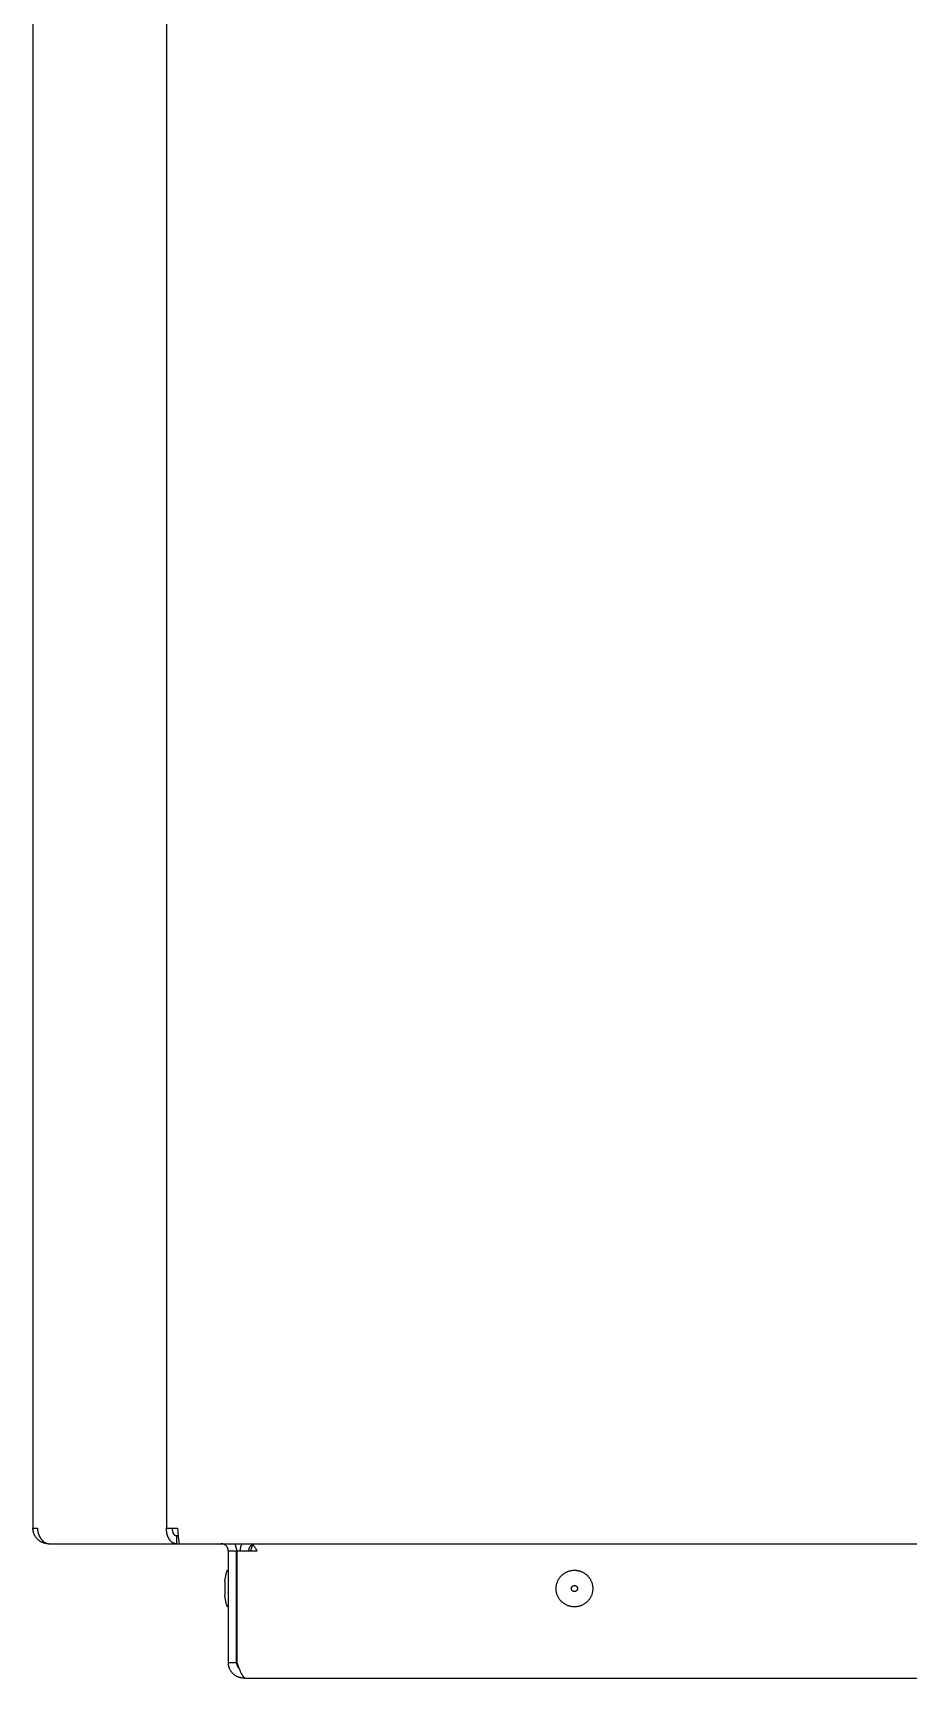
# Model space of a CAD drawing. Header units: millimetres. Extents: x -962 to 3068, y -237 to 2578.
# Drawn here: x -20.5 to 194.4, y 1181.6 to 1585.8 of the extents above; entities that cross this region are included whole.
import ezdxf

# ---------------------------------------------------------------- set-up
doc = ezdxf.new("R2010")
doc.units = ezdxf.units.MM
doc.header["$MEASUREMENT"] = 0
doc.layers.add('Domyślny', color=7, linetype='Continuous', true_color=0x000000)
doc.layers.add('Utwórz2D linie widoczne', color=7, linetype='Continuous', true_color=0x000000)

msp = doc.modelspace()

# ---------------------------------------------------------------- linework, layer by layer
at = {"layer": 'Domyślny'}
msp.add_line((12.29, 1980.8), (12.29, 1218.4), dxfattribs=at)
at = {"layer": 'Utwórz2D linie widoczne'}
for p, q in [((-20.54, 1980.8), (-20.54, 1218.4)), ((-20.54, 1218.4), (-19.43, 1218.4)), ((-20.54, 1218.27), (-20.54, 1218.4)), ((-20.53, 1218.14), (-20.54, 1218.27)), ((-20.52, 1218.01), (-20.53, 1218.14)), ((-20.51, 1217.88), (-20.52, 1218.01)), ((-20.49, 1217.76), (-20.51, 1217.88)), ((-20.46, 1217.63), (-20.49, 1217.76)), ((-20.43, 1217.5), (-20.46, 1217.63)), ((-20.4, 1217.38), (-20.43, 1217.5)), ((-20.36, 1217.25), (-20.4, 1217.38)), ((-20.32, 1217.13), (-20.36, 1217.25)), ((-20.28, 1217.01), (-20.32, 1217.13)), ((-20.23, 1216.89), (-20.28, 1217.01)), ((-20.17, 1216.77), (-20.23, 1216.89)), ((-20.12, 1216.65), (-20.17, 1216.77)), ((-20.05, 1216.54), (-20.12, 1216.65)), ((-19.99, 1216.43), (-20.05, 1216.54)), ((-19.43, 1218.4), (-19.42, 1218.21)), ((-19.42, 1218.21), (-19.4, 1218.03)), ((-19.4, 1218.03), (-19.38, 1217.84)), ((-19.38, 1217.84), (-19.34, 1217.66)), ((-19.34, 1217.66), (-19.31, 1217.5)), ((-19.31, 1217.5), (-19.27, 1217.33)), ((-19.27, 1217.33), (-19.23, 1217.17)), ((-19.23, 1217.17), (-19.18, 1217.02)), ((-19.18, 1217.02), (-19.15, 1216.93)), ((-19.15, 1216.93), (-19.12, 1216.85)), ((-19.12, 1216.85), (-19.09, 1216.76)), ((-19.09, 1216.76), (-19.06, 1216.68)), ((-19.06, 1216.68), (-19.02, 1216.6)), ((-19.02, 1216.6), (-18.99, 1216.51)), ((-18.99, 1216.51), (-18.95, 1216.43)), ((12.28, 1218.22), (12.29, 1218.4)), ((12.28, 1218.04), (12.28, 1218.22)), ((12.29, 1217.86), (12.28, 1218.04)), ((12.29, 1218.4), (14.97, 1218.4)), ((12.3, 1217.69), (12.29, 1217.86)), ((12.32, 1217.51), (12.3, 1217.69)), ((12.33, 1217.42), (12.32, 1217.51)), ((12.35, 1217.33), (12.33, 1217.42)), ((12.36, 1217.24), (12.35, 1217.33)), ((12.38, 1217.16), (12.36, 1217.24)), ((12.4, 1217.07), (12.38, 1217.16)), ((12.41, 1216.98), (12.4, 1217.07)), ((12.44, 1216.9), (12.41, 1216.98)), ((12.46, 1216.81), (12.44, 1216.9)), ((12.48, 1216.73), (12.46, 1216.81)), ((12.51, 1216.65), (12.48, 1216.73)), ((12.53, 1216.56), (12.51, 1216.65)), ((12.56, 1216.48), (12.53, 1216.56)), ((13.7, 1218.4), (13.69, 1218.32)), ((13.69, 1218.32), (13.69, 1218.23)), ((13.69, 1218.23), (13.69, 1218.15)), ((13.69, 1218.15), (13.69, 1218.07)), ((13.69, 1218.07), (13.69, 1218.02)), ((13.69, 1218.02), (13.69, 1217.98)), ((13.69, 1217.98), (13.7, 1217.94)), ((13.7, 1217.94), (13.7, 1217.9)), ((13.7, 1217.9), (13.71, 1217.85)), ((13.71, 1217.85), (13.71, 1217.81)), ((13.71, 1217.81), (13.72, 1217.77)), ((13.72, 1217.77), (13.73, 1217.73)), ((13.73, 1217.73), (13.74, 1217.65)), ((13.74, 1217.65), (13.75, 1217.61)), ((13.75, 1217.61), (13.76, 1217.58)), ((13.76, 1217.58), (13.77, 1217.54)), ((13.77, 1217.54), (13.78, 1217.5)), ((13.78, 1217.5), (13.79, 1217.46)), ((13.79, 1217.46), (13.8, 1217.43)), ((13.8, 1217.43), (13.82, 1217.39)), ((13.82, 1217.39), (13.83, 1217.35)), ((13.83, 1217.35), (13.85, 1217.32)), ((13.85, 1217.32), (13.86, 1217.28)), ((13.86, 1217.28), (13.88, 1217.24)), ((13.88, 1217.24), (13.9, 1217.21)), ((13.9, 1217.21), (13.91, 1217.17)), ((13.91, 1217.17), (13.93, 1217.14)), ((13.93, 1217.14), (13.95, 1217.11)), ((13.95, 1217.11), (13.97, 1217.08)), ((13.97, 1217.08), (13.99, 1217.05)), ((13.99, 1217.05), (14, 1217.02)), ((14, 1217.02), (14.02, 1216.99)), ((14.02, 1216.99), (14.05, 1216.97)), ((14.05, 1216.97), (14.07, 1216.94)), ((14.07, 1216.94), (14.09, 1216.91)), ((14.09, 1216.91), (14.11, 1216.89)), ((14.11, 1216.89), (14.13, 1216.87)), ((14.13, 1216.87), (14.15, 1216.85)), ((14.15, 1216.85), (14.18, 1216.82)), ((14.18, 1216.82), (14.2, 1216.8)), ((14.2, 1216.8), (14.22, 1216.78)), ((14.22, 1216.78), (14.25, 1216.76)), ((14.25, 1216.76), (14.27, 1216.74)), ((14.27, 1216.74), (14.3, 1216.73)), ((14.3, 1216.73), (14.32, 1216.71)), ((14.32, 1216.71), (14.35, 1216.7)), ((14.35, 1216.7), (14.37, 1216.68)), ((14.37, 1216.68), (14.39, 1216.68)), ((14.39, 1216.68), (14.4, 1216.67)), ((14.4, 1216.67), (14.41, 1216.67)), ((14.41, 1216.67), (14.43, 1216.66)), ((14.43, 1216.66), (14.44, 1216.65)), ((14.44, 1216.65), (14.45, 1216.65)), ((14.45, 1216.65), (14.47, 1216.64)), ((14.47, 1216.64), (14.48, 1216.64)), ((14.48, 1216.64), (14.49, 1216.63)), ((14.49, 1216.63), (14.51, 1216.63)), ((14.51, 1216.63), (14.52, 1216.63)), ((14.52, 1216.63), (14.53, 1216.62)), ((14.53, 1216.62), (14.55, 1216.62)), ((14.55, 1216.62), (14.56, 1216.62)), ((14.56, 1216.62), (14.58, 1216.61)), ((14.58, 1216.61), (14.59, 1216.61)), ((14.59, 1216.61), (14.6, 1216.61)), ((14.6, 1216.61), (14.62, 1216.61)), ((14.62, 1216.61), (14.63, 1216.6)), ((14.63, 1216.6), (14.65, 1216.6)), ((14.65, 1216.6), (14.66, 1216.6)), ((14.66, 1216.6), (14.68, 1216.6)), ((14.68, 1216.6), (14.69, 1216.6)), ((14.69, 1216.6), (14.7, 1216.6)), ((14.7, 1216.6), (14.7, 1214.6)), ((14.7, 1216.6), (15.09, 1216.6)), ((14.97, 1218.4), (15.02, 1217.45)), ((15.02, 1217.45), (15.1, 1216.49)), ((-19.92, 1216.32), (-19.99, 1216.43)), ((-19.85, 1216.21), (-19.92, 1216.32)), ((-19.77, 1216.1), (-19.85, 1216.21)), ((-19.69, 1216), (-19.77, 1216.1)), ((-19.61, 1215.9), (-19.69, 1216)), ((-19.52, 1215.81), (-19.61, 1215.9)), ((-19.43, 1215.71), (-19.52, 1215.81)), ((-19.34, 1215.62), (-19.43, 1215.71)), ((-19.24, 1215.54), (-19.34, 1215.62)), ((-19.14, 1215.45), (-19.24, 1215.54)), ((-19.04, 1215.37), (-19.14, 1215.45)), ((-18.93, 1215.3), (-19.04, 1215.37)), ((-18.95, 1216.43), (-18.91, 1216.35)), ((-18.83, 1215.22), (-18.93, 1215.3)), ((-18.91, 1216.35), (-18.87, 1216.28)), ((-18.87, 1216.28), (-18.84, 1216.21)), ((-18.84, 1216.21), (-18.8, 1216.15)), ((-18.72, 1215.15), (-18.83, 1215.22)), ((-18.8, 1216.15), (-18.76, 1216.08)), ((-18.76, 1216.08), (-18.72, 1216.01)), ((-18.72, 1216.01), (-18.68, 1215.95)), ((-18.6, 1215.09), (-18.72, 1215.15)), ((-18.68, 1215.95), (-18.63, 1215.88)), ((-18.63, 1215.88), (-18.59, 1215.82)), ((-18.49, 1215.03), (-18.6, 1215.09)), ((-18.59, 1215.82), (-18.54, 1215.76)), ((-18.54, 1215.76), (-18.5, 1215.7)), ((-18.5, 1215.7), (-18.45, 1215.64)), ((-18.37, 1214.97), (-18.49, 1215.03)), ((-18.45, 1215.64), (-18.41, 1215.59)), ((-18.41, 1215.59), (-18.36, 1215.53)), ((-18.26, 1214.92), (-18.37, 1214.97)), ((-18.36, 1215.53), (-18.31, 1215.48)), ((-18.31, 1215.48), (-18.26, 1215.42)), ((-18.26, 1215.42), (-18.21, 1215.37)), ((-18.14, 1214.87), (-18.26, 1214.92)), ((-18.21, 1215.37), (-18.15, 1215.32)), ((-18.15, 1215.32), (-18.09, 1215.26)), ((-18.02, 1214.82), (-18.14, 1214.87)), ((-18.09, 1215.26), (-18.04, 1215.21)), ((-18.04, 1215.21), (-17.98, 1215.16)), ((-17.89, 1214.78), (-18.02, 1214.82)), ((-17.98, 1215.16), (-17.91, 1215.12)), ((-17.91, 1215.12), (-17.85, 1215.07)), ((-17.77, 1214.74), (-17.89, 1214.78)), ((-17.85, 1215.07), (-17.79, 1215.02)), ((-17.79, 1215.02), (-17.72, 1214.98)), ((-17.64, 1214.71), (-17.77, 1214.74)), ((-17.72, 1214.98), (-17.67, 1214.95)), ((-17.67, 1214.95), (-17.61, 1214.91)), ((-17.52, 1214.68), (-17.64, 1214.71)), ((-17.61, 1214.91), (-17.55, 1214.88)), ((-17.55, 1214.88), (-17.49, 1214.85)), ((-17.39, 1214.66), (-17.52, 1214.68)), ((-17.49, 1214.85), (-17.43, 1214.82)), ((-17.43, 1214.82), (-17.37, 1214.79)), ((-17.26, 1214.64), (-17.39, 1214.66)), ((-17.37, 1214.79), (-17.31, 1214.77)), ((-17.31, 1214.77), (-17.25, 1214.74)), ((-17.13, 1214.62), (-17.26, 1214.64)), ((-17.25, 1214.74), (-17.18, 1214.72)), ((-17.18, 1214.72), (-17.12, 1214.7)), ((-17, 1214.61), (-17.13, 1214.62)), ((-17.12, 1214.7), (-17.06, 1214.68)), ((-17.06, 1214.68), (-17, 1214.67)), ((-17, 1214.67), (-16.93, 1214.65)), ((-16.87, 1214.6), (-17, 1214.61)), ((-16.93, 1214.65), (-16.87, 1214.64)), ((-16.87, 1214.64), (-16.81, 1214.63)), ((-16.74, 1214.6), (-16.87, 1214.6)), ((-16.81, 1214.63), (-16.74, 1214.62)), ((-16.74, 1214.62), (-16.74, 1214.6)), ((-16.74, 1214.6), (-16.47, 1214.6)), ((-16.47, 1214.6), (14.7, 1214.6)), ((12.59, 1216.4), (12.56, 1216.48)), ((12.63, 1216.32), (12.59, 1216.4)), ((12.66, 1216.25), (12.63, 1216.32)), ((12.69, 1216.17), (12.66, 1216.25)), ((12.72, 1216.1), (12.69, 1216.17)), ((12.76, 1216.02), (12.72, 1216.1)), ((12.8, 1215.95), (12.76, 1216.02)), ((12.84, 1215.88), (12.8, 1215.95)), ((12.88, 1215.81), (12.84, 1215.88)), ((12.92, 1215.74), (12.88, 1215.81)), ((12.96, 1215.68), (12.92, 1215.74)), ((13.01, 1215.61), (12.96, 1215.68)), ((13.05, 1215.55), (13.01, 1215.61)), ((13.09, 1215.49), (13.05, 1215.55)), ((13.14, 1215.43), (13.09, 1215.49)), ((13.19, 1215.37), (13.14, 1215.43)), ((13.24, 1215.32), (13.19, 1215.37)), ((13.29, 1215.26), (13.24, 1215.32)), ((13.34, 1215.21), (13.29, 1215.26)), ((13.39, 1215.16), (13.34, 1215.21)), ((13.44, 1215.12), (13.39, 1215.16)), ((13.5, 1215.07), (13.44, 1215.12)), ((13.55, 1215.03), (13.5, 1215.07)), ((13.61, 1214.98), (13.55, 1215.03)), ((13.66, 1214.94), (13.61, 1214.98)), ((13.72, 1214.9), (13.66, 1214.94)), ((13.78, 1214.87), (13.72, 1214.9)), ((13.83, 1214.84), (13.78, 1214.87)), ((13.89, 1214.81), (13.83, 1214.84)), ((13.95, 1214.78), (13.89, 1214.81)), ((14.01, 1214.75), (13.95, 1214.78)), ((14.07, 1214.72), (14.01, 1214.75)), ((14.1, 1214.71), (14.07, 1214.72)), ((14.13, 1214.7), (14.1, 1214.71)), ((14.16, 1214.69), (14.13, 1214.7)), ((14.19, 1214.68), (14.16, 1214.69)), ((14.22, 1214.67), (14.19, 1214.68)), ((14.25, 1214.66), (14.22, 1214.67)), ((14.28, 1214.65), (14.25, 1214.66)), ((14.32, 1214.65), (14.28, 1214.65)), ((14.35, 1214.64), (14.32, 1214.65)), ((14.38, 1214.63), (14.35, 1214.64)), ((14.41, 1214.63), (14.38, 1214.63)), ((14.44, 1214.62), (14.41, 1214.63)), ((14.48, 1214.62), (14.44, 1214.62)), ((14.51, 1214.61), (14.48, 1214.62)), ((14.54, 1214.61), (14.51, 1214.61)), ((14.57, 1214.61), (14.54, 1214.61)), ((14.61, 1214.6), (14.57, 1214.61)), ((14.64, 1214.6), (14.61, 1214.6)), ((14.67, 1214.6), (14.64, 1214.6)), ((14.7, 1214.6), (14.67, 1214.6)), ((14.7, 1214.6), (15.35, 1214.6)), ((15.1, 1216.49), (15.21, 1215.55)), ((15.21, 1215.55), (15.35, 1214.6)), ((15.35, 1214.6), (373.45, 1214.6)), ((25.72, 1214.6), (25.66, 1214.6)), ((25.78, 1214.6), (25.72, 1214.6)), ((25.84, 1214.59), (25.78, 1214.6)), ((25.9, 1214.58), (25.84, 1214.59)), ((25.96, 1214.57), (25.9, 1214.58)), ((26.02, 1214.56), (25.96, 1214.57)), ((26.08, 1214.55), (26.02, 1214.56)), ((26.14, 1214.53), (26.08, 1214.55)), ((26.2, 1214.52), (26.14, 1214.53)), ((26.26, 1214.5), (26.2, 1214.52)), ((26.32, 1214.48), (26.26, 1214.5)), ((26.37, 1214.45), (26.32, 1214.48)), ((26.43, 1214.43), (26.37, 1214.45)), ((26.49, 1214.4), (26.43, 1214.43)), ((26.54, 1214.37), (26.49, 1214.4)), ((26.59, 1214.34), (26.54, 1214.37)), ((26.64, 1214.31), (26.59, 1214.34)), ((26.7, 1214.27), (26.64, 1214.31)), ((26.75, 1214.23), (26.7, 1214.27)), ((26.79, 1214.2), (26.75, 1214.23)), ((26.84, 1214.16), (26.79, 1214.2)), ((26.89, 1214.12), (26.84, 1214.16)), ((26.93, 1214.07), (26.89, 1214.12)), ((26.97, 1214.03), (26.93, 1214.07)), ((27.01, 1213.98), (26.97, 1214.03)), ((27.05, 1213.94), (27.01, 1213.98)), ((27.09, 1213.89), (27.05, 1213.94)), ((27.13, 1213.84), (27.09, 1213.89)), ((27.16, 1213.79), (27.13, 1213.84)), ((27.2, 1213.74), (27.16, 1213.79)), ((27.23, 1213.68), (27.2, 1213.74)), ((27.26, 1213.63), (27.23, 1213.68)), ((27.28, 1213.57), (27.26, 1213.63)), ((27.31, 1213.52), (27.28, 1213.57)), ((27.33, 1213.46), (27.31, 1213.52)), ((27.35, 1213.4), (27.33, 1213.46)), ((27.37, 1213.35), (27.35, 1213.4)), ((27.39, 1213.29), (27.37, 1213.35)), ((27.41, 1213.23), (27.39, 1213.29)), ((27.42, 1213.17), (27.41, 1213.23)), ((27.43, 1213.11), (27.42, 1213.17)), ((27.44, 1213.05), (27.43, 1213.11)), ((27.45, 1212.98), (27.44, 1213.05)), ((27.45, 1212.92), (27.45, 1212.98)), ((27.46, 1212.86), (27.45, 1212.92)), ((27.46, 1212.8), (27.46, 1212.86)), ((27.46, 1185.4), (27.46, 1212.8)), ((29.46, 1212.8), (27.46, 1212.8)), ((29, 1214.6), (29.06, 1214.49)), ((29.06, 1214.49), (29.12, 1214.38)), ((29.12, 1214.38), (29.17, 1214.26)), ((29.17, 1214.26), (29.21, 1214.15)), ((29.21, 1214.15), (29.25, 1214.03)), ((29.25, 1214.03), (29.29, 1213.91)), ((29.29, 1213.91), (29.33, 1213.79)), ((29.33, 1213.79), (29.36, 1213.67)), ((29.36, 1213.67), (29.38, 1213.55)), ((29.38, 1213.55), (29.41, 1213.42)), ((29.41, 1213.42), (29.42, 1213.3)), ((29.42, 1213.3), (29.44, 1213.18)), ((29.44, 1213.18), (29.45, 1213.05)), ((29.45, 1213.05), (29.46, 1212.93)), ((29.46, 1212.93), (29.46, 1212.8)), ((29.46, 1185.4), (29.46, 1212.8)), ((34.49, 1212.8), (29.53, 1212.8)), ((29.53, 1212.8), (29.53, 1185.4)), ((30.4, 1212.93), (30.41, 1213.05)), ((30.4, 1212.8), (30.4, 1212.93)), ((30.41, 1213.05), (30.42, 1213.18)), ((30.42, 1213.18), (30.43, 1213.3)), ((30.43, 1213.3), (30.45, 1213.42)), ((30.45, 1213.42), (30.47, 1213.55)), ((30.47, 1213.55), (30.5, 1213.67)), ((30.5, 1213.67), (30.53, 1213.79)), ((30.53, 1213.79), (30.56, 1213.91)), ((30.56, 1213.91), (30.6, 1214.03)), ((30.6, 1214.03), (30.64, 1214.15)), ((30.64, 1214.15), (30.69, 1214.26)), ((30.69, 1214.26), (30.74, 1214.38)), ((30.74, 1214.38), (30.79, 1214.49)), ((30.79, 1214.49), (30.85, 1214.6)), ((32.41, 1212.99), (32.4, 1212.92)), ((32.4, 1212.92), (32.4, 1212.86)), ((32.4, 1212.86), (32.4, 1212.8)), ((32.42, 1213.05), (32.41, 1212.99)), ((32.43, 1213.11), (32.42, 1213.05)), ((32.44, 1213.17), (32.43, 1213.11)), ((32.45, 1213.23), (32.44, 1213.17)), ((32.47, 1213.29), (32.45, 1213.23)), ((32.48, 1213.35), (32.47, 1213.29)), ((32.5, 1213.41), (32.48, 1213.35)), ((32.53, 1213.47), (32.5, 1213.41)), ((32.55, 1213.52), (32.53, 1213.47)), ((32.58, 1213.58), (32.55, 1213.52)), ((32.6, 1213.63), (32.58, 1213.58)), ((32.63, 1213.69), (32.6, 1213.63)), ((32.66, 1213.74), (32.63, 1213.69)), ((32.7, 1213.79), (32.66, 1213.74)), ((32.73, 1213.85), (32.7, 1213.79)), ((32.77, 1213.9), (32.73, 1213.85)), ((32.81, 1213.94), (32.77, 1213.9)), ((32.85, 1213.99), (32.81, 1213.94)), ((32.89, 1214.04), (32.85, 1213.99)), ((33.39, 1214.4), (32.89, 1212.8)), ((32.93, 1214.08), (32.89, 1214.04)), ((32.91, 1214.6), (32.92, 1214.6)), ((32.92, 1214.6), (32.94, 1214.6)), ((32.98, 1214.12), (32.93, 1214.08)), ((32.94, 1214.6), (32.95, 1214.6)), ((32.95, 1214.6), (32.96, 1214.6)), ((32.96, 1214.6), (32.97, 1214.6)), ((32.97, 1214.6), (32.98, 1214.6)), ((32.98, 1214.6), (32.99, 1214.6)), ((33.02, 1214.17), (32.98, 1214.12)), ((32.99, 1214.6), (33, 1214.59)), ((33, 1214.59), (33.01, 1214.59)), ((33.01, 1214.59), (33.02, 1214.59)), ((33.02, 1214.59), (33.03, 1214.59)), ((33.07, 1214.2), (33.02, 1214.17)), ((33.03, 1214.59), (33.04, 1214.59)), ((33.04, 1214.59), (33.06, 1214.58)), ((33.06, 1214.58), (33.08, 1214.58)), ((33.12, 1214.24), (33.07, 1214.2)), ((33.08, 1214.58), (33.09, 1214.57)), ((33.09, 1214.57), (33.1, 1214.57)), ((33.1, 1214.57), (33.12, 1214.56)), ((33.12, 1214.56), (33.15, 1214.55)), ((33.17, 1214.28), (33.12, 1214.24)), ((33.15, 1214.55), (33.17, 1214.54)), ((33.17, 1214.54), (33.19, 1214.53)), ((33.22, 1214.31), (33.17, 1214.28)), ((33.19, 1214.53), (33.21, 1214.52)), ((33.21, 1214.52), (33.23, 1214.51)), ((33.28, 1214.35), (33.22, 1214.31)), ((33.23, 1214.51), (33.25, 1214.5)), ((33.25, 1214.5), (33.27, 1214.49)), ((33.27, 1214.49), (33.3, 1214.47)), ((33.33, 1214.38), (33.28, 1214.35)), ((33.3, 1214.47), (33.32, 1214.46)), ((33.32, 1214.46), (33.34, 1214.44)), ((33.38, 1214.41), (33.33, 1214.38)), ((33.34, 1214.44), (33.36, 1214.42)), ((33.36, 1214.42), (33.38, 1214.41)), ((33.38, 1214.41), (33.4, 1214.39)), ((33.4, 1214.39), (33.43, 1214.37)), ((33.43, 1214.37), (33.45, 1214.35)), ((33.45, 1214.35), (33.47, 1214.33)), ((33.47, 1214.33), (33.52, 1214.28)), ((33.52, 1214.28), (33.56, 1214.24)), ((33.56, 1214.24), (33.6, 1214.19)), ((33.6, 1214.19), (33.65, 1214.14)), ((33.65, 1214.14), (33.69, 1214.08)), ((33.69, 1214.08), (33.74, 1214.03)), ((33.74, 1214.03), (33.78, 1213.97)), ((33.78, 1213.97), (33.83, 1213.9)), ((33.83, 1213.9), (33.88, 1213.83)), ((33.88, 1213.83), (33.98, 1213.68)), ((33.98, 1213.68), (34.09, 1213.5)), ((34.09, 1213.5), (34.19, 1213.32)), ((34.19, 1213.32), (34.49, 1212.8)), ((26.58, 1205.45), (26.59, 1205.49)), ((26.58, 1205.42), (26.58, 1205.45)), ((26.58, 1205.39), (26.58, 1205.42)), ((26.58, 1205.35), (26.58, 1205.39)), ((26.58, 1205.35), (26.58, 1204.27)), ((26.59, 1205.49), (26.65, 1205.91)), ((26.65, 1205.91), (26.73, 1206.32)), ((26.73, 1206.32), (26.82, 1206.74)), ((26.82, 1206.74), (26.92, 1207.15)), ((26.92, 1207.15), (27.04, 1207.56)), ((27.04, 1207.56), (27.17, 1207.96)), ((27.17, 1207.97), (27.17, 1207.98)), ((27.17, 1207.98), (27.18, 1207.98)), ((27.17, 1207.96), (27.17, 1207.97)), ((27.18, 1208), (27.19, 1208.01)), ((27.18, 1207.99), (27.18, 1208)), ((27.18, 1208), (27.18, 1208)), ((27.18, 1207.98), (27.18, 1207.99)), ((27.19, 1208.01), (27.2, 1208.02)), ((27.19, 1208.01), (27.19, 1208.01)), ((27.2, 1208.03), (27.21, 1208.04)), ((27.2, 1208.02), (27.2, 1208.03)), ((27.2, 1208.02), (27.2, 1208.02)), ((27.21, 1208.04), (27.22, 1208.05)), ((27.21, 1208.04), (27.21, 1208.04)), ((27.22, 1208.05), (27.22, 1208.05)), ((27.22, 1208.05), (27.23, 1208.05)), ((27.23, 1208.05), (27.24, 1208.06)), ((27.24, 1208.06), (27.25, 1208.07)), ((27.24, 1208.06), (27.24, 1208.06)), ((27.25, 1208.07), (27.25, 1208.07)), ((27.25, 1208.07), (27.26, 1208.07)), ((27.26, 1208.07), (27.26, 1208.08)), ((27.26, 1208.08), (27.27, 1208.08)), ((27.27, 1208.08), (27.28, 1208.08)), ((27.28, 1208.08), (27.28, 1208.09)), ((27.28, 1208.09), (27.29, 1208.09)), ((27.29, 1208.09), (27.3, 1208.09)), ((27.3, 1208.09), (27.3, 1208.09)), ((27.3, 1208.09), (27.31, 1208.09)), ((27.31, 1208.09), (27.32, 1208.1)), ((27.32, 1208.1), (27.32, 1208.1)), ((27.32, 1208.1), (27.33, 1208.1)), ((27.33, 1208.1), (27.34, 1208.1)), ((27.34, 1208.1), (27.34, 1208.1)), ((27.34, 1208.1), (27.35, 1208.1)), ((27.35, 1208.1), (27.36, 1208.1)), ((27.36, 1208.1), (27.46, 1208.1)), ((29.46, 1205.7), (29.53, 1205.7)), ((108, 1204.22), (108.02, 1204.37)), ((108.02, 1204.37), (108.05, 1204.53)), ((108.05, 1204.53), (108.09, 1204.68)), ((108.09, 1204.68), (108.13, 1204.83)), ((108.13, 1204.83), (108.17, 1204.98)), ((108.17, 1204.98), (108.22, 1205.12)), ((108.22, 1205.12), (108.28, 1205.27)), ((108.28, 1205.27), (108.34, 1205.41)), ((108.34, 1205.41), (108.4, 1205.55)), ((108.4, 1205.55), (108.47, 1205.69)), ((108.47, 1205.69), (108.55, 1205.83)), ((108.55, 1205.83), (108.63, 1205.96)), ((108.63, 1205.96), (108.71, 1206.09)), ((108.71, 1206.09), (108.8, 1206.22)), ((108.8, 1206.22), (108.89, 1206.35)), ((108.89, 1206.35), (108.99, 1206.47)), ((108.99, 1206.47), (109.09, 1206.58)), ((109.09, 1206.58), (109.19, 1206.7)), ((109.19, 1206.7), (109.3, 1206.81)), ((109.3, 1206.81), (109.42, 1206.92)), ((109.42, 1206.92), (109.53, 1207.02)), ((109.53, 1207.02), (109.65, 1207.12)), ((109.65, 1207.12), (109.77, 1207.21)), ((109.77, 1207.21), (109.9, 1207.3)), ((109.9, 1207.3), (110.03, 1207.39)), ((110.03, 1207.39), (110.16, 1207.47)), ((110.16, 1207.47), (110.3, 1207.55)), ((110.3, 1207.55), (110.44, 1207.62)), ((110.44, 1207.62), (110.58, 1207.69)), ((110.58, 1207.69), (110.72, 1207.75)), ((110.72, 1207.75), (110.86, 1207.81)), ((110.86, 1207.81), (111.01, 1207.86)), ((111.01, 1207.86), (111.16, 1207.91)), ((111.16, 1207.91), (111.31, 1207.95)), ((111.31, 1207.95), (111.46, 1207.99)), ((111.46, 1207.99), (111.61, 1208.02)), ((111.61, 1208.02), (111.76, 1208.05)), ((111.76, 1208.05), (111.92, 1208.07)), ((111.92, 1208.07), (112.07, 1208.08)), ((112.07, 1208.08), (112.22, 1208.09)), ((112.22, 1208.09), (112.38, 1208.1)), ((112.38, 1208.1), (112.54, 1208.1)), ((112.54, 1208.1), (112.69, 1208.09)), ((112.69, 1208.09), (112.85, 1208.08)), ((112.85, 1208.08), (113, 1208.07)), ((113, 1208.07), (113.15, 1208.05)), ((113.15, 1208.05), (113.31, 1208.02)), ((113.31, 1208.02), (113.46, 1207.99)), ((113.46, 1207.99), (113.61, 1207.95)), ((113.61, 1207.95), (113.76, 1207.91)), ((113.76, 1207.91), (113.91, 1207.86)), ((113.91, 1207.86), (114.05, 1207.81)), ((114.05, 1207.81), (114.2, 1207.75)), ((114.2, 1207.75), (114.34, 1207.69)), ((114.34, 1207.69), (114.48, 1207.62)), ((114.48, 1207.62), (114.62, 1207.55)), ((114.62, 1207.55), (114.75, 1207.47)), ((114.75, 1207.47), (114.88, 1207.39)), ((114.88, 1207.39), (115.01, 1207.3)), ((115.01, 1207.3), (115.14, 1207.21)), ((115.14, 1207.21), (115.26, 1207.12)), ((115.26, 1207.12), (115.38, 1207.02)), ((115.38, 1207.02), (115.5, 1206.92)), ((115.5, 1206.92), (115.61, 1206.81)), ((115.61, 1206.81), (115.72, 1206.7)), ((115.72, 1206.7), (115.83, 1206.58)), ((115.83, 1206.58), (115.93, 1206.47)), ((115.93, 1206.47), (116.02, 1206.35)), ((116.02, 1206.35), (116.12, 1206.22)), ((116.12, 1206.22), (116.2, 1206.09)), ((116.2, 1206.09), (116.29, 1205.96)), ((116.29, 1205.96), (116.37, 1205.83)), ((116.37, 1205.83), (116.44, 1205.69)), ((116.44, 1205.69), (116.51, 1205.55)), ((116.51, 1205.55), (116.58, 1205.41)), ((116.58, 1205.41), (116.64, 1205.27)), ((116.64, 1205.27), (116.69, 1205.12)), ((116.69, 1205.12), (116.74, 1204.98)), ((116.74, 1204.98), (116.79, 1204.83)), ((116.79, 1204.83), (116.83, 1204.68)), ((116.83, 1204.68), (116.86, 1204.53)), ((116.86, 1204.53), (116.89, 1204.37)), ((116.89, 1204.37), (116.91, 1204.22)), ((26.58, 1204.27), (26.58, 1201.85)), ((26.58, 1201.82), (26.58, 1201.85)), ((26.58, 1201.78), (26.58, 1201.82)), ((26.58, 1201.75), (26.58, 1201.78)), ((26.59, 1201.71), (26.58, 1201.75)), ((26.65, 1201.29), (26.59, 1201.71)), ((26.73, 1200.88), (26.65, 1201.29)), ((26.82, 1200.46), (26.73, 1200.88)), ((26.92, 1200.05), (26.82, 1200.46)), ((29.53, 1201.5), (29.46, 1201.5)), ((107.96, 1203.76), (107.97, 1203.91)), ((107.96, 1203.6), (107.96, 1203.76)), ((107.96, 1203.45), (107.96, 1203.6)), ((107.97, 1203.29), (107.96, 1203.45)), ((107.97, 1203.91), (107.98, 1204.07)), ((107.98, 1203.14), (107.97, 1203.29)), ((107.98, 1204.07), (108, 1204.22)), ((108, 1202.98), (107.98, 1203.14)), ((108.02, 1202.83), (108, 1202.98)), ((108.05, 1202.68), (108.02, 1202.83)), ((108.09, 1202.52), (108.05, 1202.68)), ((108.13, 1202.37), (108.09, 1202.52)), ((108.17, 1202.22), (108.13, 1202.37)), ((108.22, 1202.08), (108.17, 1202.22)), ((108.28, 1201.93), (108.22, 1202.08)), ((108.34, 1201.79), (108.28, 1201.93)), ((108.4, 1201.65), (108.34, 1201.79)), ((108.47, 1201.51), (108.4, 1201.65)), ((108.55, 1201.37), (108.47, 1201.51)), ((108.63, 1201.24), (108.55, 1201.37)), ((108.71, 1201.11), (108.63, 1201.24)), ((108.8, 1200.98), (108.71, 1201.11)), ((108.89, 1200.86), (108.8, 1200.98)), ((108.99, 1200.73), (108.89, 1200.86)), ((109.09, 1200.62), (108.99, 1200.73)), ((109.19, 1200.5), (109.09, 1200.62)), ((109.3, 1200.39), (109.19, 1200.5)), ((109.42, 1200.28), (109.3, 1200.39)), ((111.71, 1203.7), (111.72, 1203.73)), ((111.71, 1203.68), (111.71, 1203.7)), ((111.71, 1203.65), (111.71, 1203.68)), ((111.71, 1203.63), (111.71, 1203.65)), ((111.71, 1203.6), (111.71, 1203.63)), ((111.71, 1203.57), (111.71, 1203.6)), ((111.71, 1203.55), (111.71, 1203.57)), ((111.71, 1203.52), (111.71, 1203.55)), ((111.71, 1203.5), (111.71, 1203.52)), ((111.72, 1203.47), (111.71, 1203.5)), ((111.72, 1203.75), (111.73, 1203.78)), ((111.72, 1203.73), (111.72, 1203.75)), ((111.72, 1203.45), (111.72, 1203.47)), ((111.73, 1203.42), (111.72, 1203.45)), ((111.73, 1203.78), (111.74, 1203.81)), ((111.74, 1203.4), (111.73, 1203.42)), ((111.74, 1203.83), (111.75, 1203.85)), ((111.74, 1203.81), (111.74, 1203.83)), ((111.74, 1203.37), (111.74, 1203.4)), ((111.75, 1203.35), (111.74, 1203.37)), ((111.75, 1203.85), (111.76, 1203.88)), ((111.76, 1203.32), (111.75, 1203.35)), ((111.76, 1203.88), (111.77, 1203.9)), ((111.77, 1203.3), (111.76, 1203.32)), ((111.77, 1203.9), (111.78, 1203.93)), ((111.78, 1203.28), (111.77, 1203.3)), ((111.78, 1203.93), (111.79, 1203.95)), ((111.79, 1203.25), (111.78, 1203.28)), ((111.79, 1203.95), (111.81, 1203.97)), ((111.81, 1203.23), (111.79, 1203.25)), ((111.81, 1203.97), (111.82, 1203.99)), ((111.82, 1203.21), (111.81, 1203.23)), ((111.82, 1203.99), (111.83, 1204.02)), ((111.83, 1203.19), (111.82, 1203.21)), ((111.83, 1204.02), (111.85, 1204.04)), ((111.85, 1203.16), (111.83, 1203.19)), ((111.85, 1204.04), (111.86, 1204.06)), ((111.86, 1203.14), (111.85, 1203.16)), ((111.86, 1204.06), (111.88, 1204.08)), ((111.88, 1203.12), (111.86, 1203.14)), ((111.88, 1204.08), (111.9, 1204.1)), ((111.9, 1203.1), (111.88, 1203.12)), ((111.9, 1204.1), (111.91, 1204.12)), ((111.91, 1203.08), (111.9, 1203.1)), ((111.91, 1204.12), (111.93, 1204.14)), ((111.93, 1203.07), (111.91, 1203.08)), ((111.93, 1204.14), (111.95, 1204.15)), ((111.95, 1203.05), (111.93, 1203.07)), ((111.95, 1204.15), (111.97, 1204.17)), ((111.97, 1203.03), (111.95, 1203.05)), ((111.97, 1204.17), (111.99, 1204.19)), ((111.99, 1203.01), (111.97, 1203.03)), ((111.99, 1204.19), (112.01, 1204.2)), ((112.01, 1203), (111.99, 1203.01)), ((112.01, 1204.2), (112.03, 1204.22)), ((112.03, 1202.98), (112.01, 1203)), ((112.03, 1204.22), (112.05, 1204.23)), ((112.05, 1202.97), (112.03, 1202.98)), ((112.05, 1204.23), (112.07, 1204.25)), ((112.07, 1202.96), (112.05, 1202.97)), ((112.07, 1204.25), (112.1, 1204.26)), ((112.1, 1202.94), (112.07, 1202.96)), ((112.1, 1204.26), (112.12, 1204.27)), ((112.12, 1202.93), (112.1, 1202.94)), ((112.12, 1204.27), (112.14, 1204.28)), ((112.14, 1202.92), (112.12, 1202.93)), ((112.14, 1204.28), (112.17, 1204.29)), ((112.17, 1202.91), (112.14, 1202.92)), ((112.17, 1204.29), (112.19, 1204.3)), ((112.19, 1202.9), (112.17, 1202.91)), ((112.19, 1204.3), (112.22, 1204.31)), ((112.22, 1202.89), (112.19, 1202.9)), ((112.22, 1204.31), (112.24, 1204.32)), ((112.24, 1202.88), (112.22, 1202.89)), ((112.24, 1204.32), (112.27, 1204.33)), ((112.27, 1202.88), (112.24, 1202.88)), ((112.27, 1204.33), (112.29, 1204.33)), ((112.29, 1202.87), (112.27, 1202.88)), ((112.29, 1204.33), (112.32, 1204.34)), ((112.32, 1202.86), (112.29, 1202.87)), ((112.32, 1204.34), (112.34, 1204.34)), ((112.34, 1202.86), (112.32, 1202.86)), ((112.34, 1204.34), (112.37, 1204.35)), ((112.37, 1202.86), (112.34, 1202.86)), ((112.37, 1204.35), (112.39, 1204.35)), ((112.39, 1202.85), (112.37, 1202.86)), ((112.39, 1204.35), (112.42, 1204.35)), ((112.42, 1202.85), (112.39, 1202.85)), ((112.42, 1204.35), (112.44, 1204.35)), ((112.44, 1202.85), (112.42, 1202.85)), ((112.44, 1204.35), (112.47, 1204.35)), ((112.47, 1202.85), (112.44, 1202.85)), ((112.47, 1204.35), (112.5, 1204.35)), ((112.5, 1202.85), (112.47, 1202.85)), ((112.5, 1204.35), (112.52, 1204.35)), ((112.52, 1202.85), (112.5, 1202.85)), ((112.52, 1204.35), (112.55, 1204.35)), ((112.55, 1202.86), (112.52, 1202.85)), ((112.55, 1204.35), (112.57, 1204.34)), ((112.57, 1202.86), (112.55, 1202.86)), ((112.57, 1204.34), (112.6, 1204.34)), ((112.6, 1202.86), (112.57, 1202.86)), ((112.6, 1204.34), (112.62, 1204.33)), ((112.62, 1202.87), (112.6, 1202.86)), ((112.62, 1204.33), (112.65, 1204.33)), ((112.65, 1202.88), (112.62, 1202.87)), ((112.65, 1204.33), (112.67, 1204.32)), ((112.67, 1202.88), (112.65, 1202.88)), ((112.67, 1204.32), (112.7, 1204.31)), ((112.7, 1202.89), (112.67, 1202.88)), ((112.7, 1204.31), (112.72, 1204.3)), ((112.72, 1202.9), (112.7, 1202.89)), ((112.72, 1204.3), (112.75, 1204.29)), ((112.75, 1202.91), (112.72, 1202.9)), ((112.75, 1204.29), (112.77, 1204.28)), ((112.77, 1202.92), (112.75, 1202.91)), ((112.77, 1204.28), (112.79, 1204.27)), ((112.79, 1202.93), (112.77, 1202.92)), ((112.79, 1204.27), (112.82, 1204.26)), ((112.82, 1202.94), (112.79, 1202.93)), ((112.82, 1204.26), (112.84, 1204.25)), ((112.84, 1202.96), (112.82, 1202.94)), ((112.84, 1204.25), (112.86, 1204.23)), ((112.86, 1202.97), (112.84, 1202.96)), ((112.86, 1204.23), (112.88, 1204.22)), ((112.88, 1202.98), (112.86, 1202.97)), ((112.88, 1204.22), (112.9, 1204.2)), ((112.9, 1203), (112.88, 1202.98)), ((112.9, 1204.2), (112.93, 1204.19)), ((112.93, 1203.01), (112.9, 1203)), ((112.93, 1204.19), (112.94, 1204.17)), ((112.94, 1203.03), (112.93, 1203.01)), ((112.94, 1204.17), (112.96, 1204.15)), ((112.96, 1203.05), (112.94, 1203.03)), ((112.96, 1204.15), (112.98, 1204.14)), ((112.98, 1203.07), (112.96, 1203.05)), ((112.98, 1204.14), (113, 1204.12)), ((113, 1203.08), (112.98, 1203.07)), ((113, 1204.12), (113.02, 1204.1)), ((113.02, 1203.1), (113, 1203.08)), ((113.02, 1204.1), (113.04, 1204.08)), ((113.04, 1203.12), (113.02, 1203.1)), ((113.04, 1204.08), (113.05, 1204.06)), ((113.05, 1203.14), (113.04, 1203.12)), ((113.05, 1204.06), (113.07, 1204.04)), ((113.07, 1203.16), (113.05, 1203.14)), ((113.07, 1204.04), (113.08, 1204.02)), ((113.08, 1203.19), (113.07, 1203.16)), ((113.08, 1204.02), (113.1, 1203.99)), ((113.1, 1203.21), (113.08, 1203.19)), ((113.1, 1203.99), (113.11, 1203.97)), ((113.11, 1203.23), (113.1, 1203.21)), ((113.11, 1203.97), (113.12, 1203.95)), ((113.12, 1203.25), (113.11, 1203.23)), ((113.12, 1203.95), (113.13, 1203.93)), ((113.13, 1203.28), (113.12, 1203.25)), ((113.13, 1203.93), (113.14, 1203.9)), ((113.14, 1203.3), (113.13, 1203.28)), ((113.14, 1203.9), (113.15, 1203.88)), ((113.15, 1203.32), (113.14, 1203.3)), ((113.15, 1203.88), (113.16, 1203.85)), ((113.16, 1203.35), (113.15, 1203.32)), ((113.16, 1203.85), (113.17, 1203.83)), ((113.17, 1203.37), (113.16, 1203.35)), ((113.17, 1203.83), (113.18, 1203.81)), ((113.18, 1203.4), (113.17, 1203.37)), ((113.18, 1203.81), (113.19, 1203.78)), ((113.19, 1203.42), (113.18, 1203.4)), ((113.19, 1203.78), (113.19, 1203.75)), ((113.19, 1203.75), (113.2, 1203.73)), ((113.2, 1203.47), (113.19, 1203.45)), ((113.19, 1203.45), (113.19, 1203.42)), ((113.2, 1203.73), (113.2, 1203.7)), ((113.2, 1203.7), (113.2, 1203.68)), ((113.2, 1203.68), (113.21, 1203.65)), ((113.21, 1203.55), (113.2, 1203.52)), ((113.2, 1203.52), (113.2, 1203.5)), ((113.2, 1203.5), (113.2, 1203.47)), ((113.21, 1203.65), (113.21, 1203.63)), ((113.21, 1203.63), (113.21, 1203.6)), ((113.21, 1203.6), (113.21, 1203.57)), ((113.21, 1203.57), (113.21, 1203.55)), ((115.61, 1200.39), (115.5, 1200.28)), ((115.72, 1200.5), (115.61, 1200.39)), ((115.83, 1200.62), (115.72, 1200.5)), ((115.93, 1200.73), (115.83, 1200.62)), ((116.02, 1200.86), (115.93, 1200.73)), ((116.12, 1200.98), (116.02, 1200.86)), ((116.2, 1201.11), (116.12, 1200.98)), ((116.29, 1201.24), (116.2, 1201.11)), ((116.37, 1201.37), (116.29, 1201.24)), ((116.44, 1201.51), (116.37, 1201.37)), ((116.51, 1201.65), (116.44, 1201.51)), ((116.58, 1201.79), (116.51, 1201.65)), ((116.64, 1201.93), (116.58, 1201.79)), ((116.69, 1202.08), (116.64, 1201.93)), ((116.74, 1202.22), (116.69, 1202.08)), ((116.79, 1202.37), (116.74, 1202.22)), ((116.83, 1202.52), (116.79, 1202.37)), ((116.86, 1202.68), (116.83, 1202.52)), ((116.89, 1202.83), (116.86, 1202.68)), ((116.91, 1202.98), (116.89, 1202.83)), ((116.91, 1204.22), (116.93, 1204.07)), ((116.93, 1203.14), (116.91, 1202.98)), ((116.93, 1204.07), (116.95, 1203.91)), ((116.95, 1203.29), (116.93, 1203.14)), ((116.95, 1203.91), (116.95, 1203.76)), ((116.95, 1203.76), (116.96, 1203.6)), ((116.96, 1203.6), (116.95, 1203.45)), ((116.95, 1203.45), (116.95, 1203.29)), ((27.04, 1199.64), (26.92, 1200.05)), ((27.17, 1199.24), (27.04, 1199.64)), ((27.17, 1199.23), (27.17, 1199.24)), ((27.17, 1199.22), (27.17, 1199.23)), ((27.18, 1199.22), (27.17, 1199.22)), ((27.18, 1199.21), (27.18, 1199.22)), ((27.18, 1199.2), (27.18, 1199.21)), ((27.18, 1199.21), (27.18, 1199.21)), ((27.19, 1199.19), (27.18, 1199.2)), ((27.2, 1199.18), (27.19, 1199.19)), ((27.19, 1199.19), (27.19, 1199.19)), ((27.2, 1199.17), (27.2, 1199.18)), ((27.2, 1199.18), (27.2, 1199.18)), ((27.21, 1199.17), (27.2, 1199.17)), ((27.21, 1199.16), (27.21, 1199.17)), ((27.22, 1199.16), (27.21, 1199.16)), ((27.22, 1199.15), (27.22, 1199.16)), ((27.23, 1199.15), (27.22, 1199.15)), ((27.24, 1199.14), (27.23, 1199.15)), ((27.25, 1199.13), (27.24, 1199.14)), ((27.24, 1199.14), (27.24, 1199.14)), ((27.26, 1199.13), (27.25, 1199.13)), ((27.25, 1199.13), (27.25, 1199.13)), ((27.26, 1199.12), (27.26, 1199.13)), ((27.27, 1199.12), (27.26, 1199.12)), ((27.28, 1199.12), (27.27, 1199.12)), ((27.29, 1199.11), (27.28, 1199.12)), ((27.28, 1199.12), (27.28, 1199.12)), ((27.3, 1199.11), (27.29, 1199.11)), ((27.31, 1199.11), (27.3, 1199.11)), ((27.3, 1199.11), (27.3, 1199.11)), ((27.32, 1199.1), (27.31, 1199.11)), ((27.33, 1199.1), (27.32, 1199.1)), ((27.32, 1199.1), (27.32, 1199.1)), ((27.34, 1199.1), (27.33, 1199.1)), ((27.35, 1199.1), (27.34, 1199.1)), ((27.34, 1199.1), (27.34, 1199.1)), ((27.36, 1199.1), (27.35, 1199.1)), ((27.46, 1199.1), (27.36, 1199.1)), ((109.53, 1200.18), (109.42, 1200.28)), ((109.65, 1200.08), (109.53, 1200.18)), ((109.77, 1199.99), (109.65, 1200.08)), ((109.9, 1199.9), (109.77, 1199.99)), ((110.03, 1199.81), (109.9, 1199.9)), ((110.16, 1199.73), (110.03, 1199.81)), ((110.3, 1199.65), (110.16, 1199.73)), ((110.44, 1199.58), (110.3, 1199.65)), ((110.58, 1199.51), (110.44, 1199.58)), ((110.72, 1199.45), (110.58, 1199.51)), ((110.86, 1199.39), (110.72, 1199.45)), ((111.01, 1199.34), (110.86, 1199.39)), ((111.16, 1199.29), (111.01, 1199.34)), ((111.31, 1199.25), (111.16, 1199.29)), ((111.46, 1199.21), (111.31, 1199.25)), ((111.61, 1199.18), (111.46, 1199.21)), ((111.76, 1199.15), (111.61, 1199.18)), ((111.92, 1199.13), (111.76, 1199.15)), ((112.07, 1199.12), (111.92, 1199.13)), ((112.22, 1199.11), (112.07, 1199.12)), ((112.38, 1199.1), (112.22, 1199.11)), ((112.54, 1199.1), (112.38, 1199.1)), ((112.69, 1199.11), (112.54, 1199.1)), ((112.85, 1199.12), (112.69, 1199.11)), ((113, 1199.13), (112.85, 1199.12)), ((113.15, 1199.15), (113, 1199.13)), ((113.31, 1199.18), (113.15, 1199.15)), ((113.46, 1199.21), (113.31, 1199.18)), ((113.61, 1199.25), (113.46, 1199.21)), ((113.76, 1199.29), (113.61, 1199.25)), ((113.91, 1199.34), (113.76, 1199.29)), ((114.05, 1199.39), (113.91, 1199.34)), ((114.2, 1199.45), (114.05, 1199.39)), ((114.34, 1199.51), (114.2, 1199.45)), ((114.48, 1199.58), (114.34, 1199.51)), ((114.62, 1199.65), (114.48, 1199.58)), ((114.75, 1199.73), (114.62, 1199.65)), ((114.88, 1199.81), (114.75, 1199.73)), ((115.01, 1199.9), (114.88, 1199.81)), ((115.14, 1199.99), (115.01, 1199.9)), ((115.26, 1200.08), (115.14, 1199.99)), ((115.38, 1200.18), (115.26, 1200.08)), ((115.5, 1200.28), (115.38, 1200.18)), ((27.46, 1185.4), (29.46, 1185.4)), ((27.46, 1185.27), (27.46, 1185.4)), ((27.47, 1185.14), (27.46, 1185.27)), ((27.48, 1185.01), (27.47, 1185.14)), ((27.49, 1184.88), (27.48, 1185.01)), ((27.51, 1184.76), (27.49, 1184.88)), ((27.54, 1184.63), (27.51, 1184.76)), ((27.57, 1184.5), (27.54, 1184.63)), ((27.6, 1184.38), (27.57, 1184.5)), ((27.64, 1184.25), (27.6, 1184.38)), ((27.68, 1184.13), (27.64, 1184.25)), ((29.46, 1185.4), (29.46, 1185.34)), ((29.46, 1185.34), (29.46, 1185.28)), ((29.46, 1185.28), (29.47, 1185.22)), ((29.47, 1185.22), (29.47, 1185.16)), ((29.47, 1185.16), (29.48, 1185.09)), ((29.48, 1185.09), (29.5, 1185.03)), ((29.5, 1185.03), (29.51, 1184.97)), ((29.51, 1184.97), (29.52, 1184.92)), ((29.52, 1184.92), (29.54, 1184.86)), ((29.53, 1185.4), (29.95, 1184.3)), ((29.54, 1184.86), (29.56, 1184.8)), ((29.56, 1184.8), (29.58, 1184.74)), ((29.58, 1184.74), (29.61, 1184.68)), ((29.61, 1184.68), (29.63, 1184.63)), ((29.63, 1184.63), (29.66, 1184.57)), ((29.66, 1184.57), (29.69, 1184.52)), ((29.69, 1184.52), (29.72, 1184.47)), ((29.72, 1184.47), (29.75, 1184.41)), ((29.75, 1184.41), (29.79, 1184.36)), ((29.79, 1184.36), (29.82, 1184.31)), ((29.82, 1184.31), (29.86, 1184.26)), ((29.86, 1184.26), (29.9, 1184.22)), ((29.9, 1184.22), (29.94, 1184.17)), ((29.94, 1184.17), (29.98, 1184.13)), ((29.95, 1184.3), (30.25, 1183.54)), ((27.72, 1184.01), (27.68, 1184.13)), ((27.77, 1183.89), (27.72, 1184.01)), ((27.83, 1183.77), (27.77, 1183.89)), ((27.88, 1183.65), (27.83, 1183.77)), ((27.95, 1183.54), (27.88, 1183.65)), ((28.01, 1183.43), (27.95, 1183.54)), ((28.08, 1183.32), (28.01, 1183.43)), ((28.15, 1183.21), (28.08, 1183.32)), ((28.23, 1183.1), (28.15, 1183.21)), ((28.31, 1183), (28.23, 1183.1)), ((28.39, 1182.9), (28.31, 1183)), ((28.48, 1182.81), (28.39, 1182.9)), ((28.57, 1182.71), (28.48, 1182.81)), ((28.66, 1182.62), (28.57, 1182.71)), ((28.76, 1182.54), (28.66, 1182.62)), ((28.86, 1182.45), (28.76, 1182.54)), ((28.96, 1182.37), (28.86, 1182.45)), ((29.07, 1182.3), (28.96, 1182.37)), ((29.17, 1182.22), (29.07, 1182.3)), ((29.28, 1182.15), (29.17, 1182.22)), ((29.4, 1182.09), (29.28, 1182.15)), ((29.51, 1182.03), (29.4, 1182.09)), ((29.63, 1181.97), (29.51, 1182.03)), ((29.74, 1181.92), (29.63, 1181.97)), ((29.86, 1181.87), (29.74, 1181.92)), ((29.98, 1181.82), (29.86, 1181.87)), ((29.98, 1184.13), (30.03, 1184.09)), ((30.11, 1181.78), (29.98, 1181.82)), ((30.23, 1181.74), (30.11, 1181.78)), ((30.36, 1181.71), (30.23, 1181.74)), ((30.25, 1183.54), (30.39, 1183.24)), ((30.48, 1181.68), (30.36, 1181.71)), ((30.39, 1183.24), (30.53, 1182.93)), ((30.61, 1181.66), (30.48, 1181.68)), ((30.53, 1182.93), (30.65, 1182.7)), ((30.74, 1181.64), (30.61, 1181.66)), ((30.65, 1182.7), (30.71, 1182.58)), ((30.71, 1182.58), (30.78, 1182.46)), ((30.87, 1181.62), (30.74, 1181.64)), ((30.78, 1182.46), (30.84, 1182.37)), ((30.84, 1182.37), (30.9, 1182.27)), ((31, 1181.61), (30.87, 1181.62)), ((30.9, 1182.27), (30.96, 1182.18)), ((30.96, 1182.18), (31, 1182.13)), ((31, 1182.13), (31.03, 1182.09)), ((31.13, 1181.6), (31, 1181.61)), ((31.03, 1182.09), (31.06, 1182.05)), ((31.06, 1182.05), (31.09, 1182.01)), ((31.09, 1182.01), (31.12, 1181.98)), ((31.12, 1181.98), (31.15, 1181.94)), ((31.26, 1181.6), (31.13, 1181.6)), ((31.15, 1181.94), (31.18, 1181.91)), ((31.18, 1181.91), (31.21, 1181.87)), ((31.21, 1181.87), (31.25, 1181.84)), ((31.25, 1181.84), (31.28, 1181.81)), ((31.26, 1181.83), (31.26, 1181.6)), ((31.26, 1181.6), (31.75, 1181.6)), ((31.28, 1181.81), (31.31, 1181.79)), ((31.31, 1181.79), (31.33, 1181.76)), ((31.33, 1181.76), (31.36, 1181.74)), ((31.36, 1181.74), (31.38, 1181.73)), ((31.38, 1181.73), (31.39, 1181.72)), ((31.39, 1181.72), (31.41, 1181.71)), ((31.41, 1181.71), (31.42, 1181.7)), ((31.42, 1181.7), (31.44, 1181.69)), ((31.44, 1181.69), (31.45, 1181.69)), ((31.45, 1181.69), (31.47, 1181.68)), ((31.47, 1181.68), (31.48, 1181.67)), ((31.48, 1181.67), (31.5, 1181.66)), ((31.5, 1181.66), (31.52, 1181.65)), ((31.52, 1181.65), (31.53, 1181.65)), ((31.53, 1181.65), (31.54, 1181.64)), ((31.54, 1181.64), (31.56, 1181.64)), ((31.56, 1181.64), (31.57, 1181.63)), ((31.57, 1181.63), (31.59, 1181.63)), ((31.59, 1181.63), (31.6, 1181.62)), ((31.6, 1181.62), (31.62, 1181.62)), ((31.62, 1181.62), (31.63, 1181.61)), ((31.63, 1181.61), (31.65, 1181.61)), ((31.65, 1181.61), (31.66, 1181.61)), ((31.66, 1181.61), (31.68, 1181.61)), ((31.68, 1181.61), (31.69, 1181.6)), ((31.69, 1181.6), (31.71, 1181.6)), ((31.71, 1181.6), (31.72, 1181.6)), ((31.72, 1181.6), (31.74, 1181.6)), ((31.74, 1181.6), (31.75, 1181.6)), ((31.75, 1181.6), (357.04, 1181.6))]:
    msp.add_line(p, q, dxfattribs=at)

doc.saveas('drawing.dxf')
